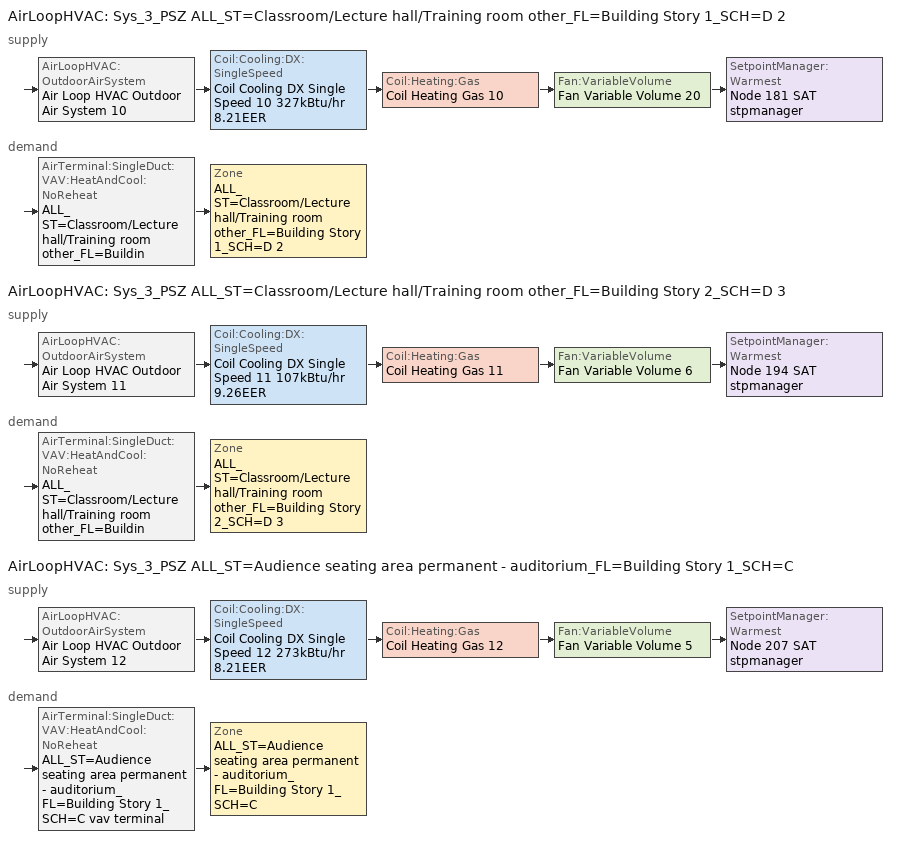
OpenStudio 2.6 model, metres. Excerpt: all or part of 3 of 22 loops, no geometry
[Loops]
AirLoopHVAC 'Sys_3_PSZ ALL_ST=Classroom/Lecture hall/Training room other_FL=Building Story 1_SCH=D 2'
 supply: AirLoopHVAC:OutdoorAirSystem 'Air Loop HVAC Outdoor Air System 10' > Coil:Cooling:DX:SingleSpeed 'Coil Cooling DX Single Speed 10 327kBtu/hr 8.21EER' > Coil:Heating:Gas 'Coil Heating Gas 10' > Fan:VariableVolume 'Fan Variable Volume 20' > SetpointManager:Warmest 'Node 181 SAT stpmanager'
 demand: AirTerminal:SingleDuct:VAV:HeatAndCool:NoReheat 'ALL_ST=Classroom/Lecture hall/Training room other_FL=Building Story 1_SCH=D 2 vav terminal' > Zone 'ALL_ST=Classroom/Lecture hall/Training room other_FL=Building Story 1_SCH=D 2'
AirLoopHVAC 'Sys_3_PSZ ALL_ST=Classroom/Lecture hall/Training room other_FL=Building Story 2_SCH=D 3'
 supply: AirLoopHVAC:OutdoorAirSystem 'Air Loop HVAC Outdoor Air System 11' > Coil:Cooling:DX:SingleSpeed 'Coil Cooling DX Single Speed 11 107kBtu/hr 9.26EER' > Coil:Heating:Gas 'Coil Heating Gas 11' > Fan:VariableVolume 'Fan Variable Volume 6' > SetpointManager:Warmest 'Node 194 SAT stpmanager'
 demand: AirTerminal:SingleDuct:VAV:HeatAndCool:NoReheat 'ALL_ST=Classroom/Lecture hall/Training room other_FL=Building Story 2_SCH=D 3 vav terminal' > Zone 'ALL_ST=Classroom/Lecture hall/Training room other_FL=Building Story 2_SCH=D 3'
AirLoopHVAC 'Sys_3_PSZ ALL_ST=Audience seating area permanent - auditorium_FL=Building Story 1_SCH=C'
 supply: AirLoopHVAC:OutdoorAirSystem 'Air Loop HVAC Outdoor Air System 12' > Coil:Cooling:DX:SingleSpeed 'Coil Cooling DX Single Speed 12 273kBtu/hr 8.21EER' > Coil:Heating:Gas 'Coil Heating Gas 12' > Fan:VariableVolume 'Fan Variable Volume 5' > SetpointManager:Warmest 'Node 207 SAT stpmanager'
 demand: AirTerminal:SingleDuct:VAV:HeatAndCool:NoReheat 'ALL_ST=Audience seating area permanent - auditorium_FL=Building Story 1_SCH=C vav terminal' > Zone 'ALL_ST=Audience seating area permanent - auditorium_FL=Building Story 1_SCH=C'
[Sizing:Zone] Zone Cooling Design Supply Air Temperature Input Method=SupplyAirTemperature; Zone Cooling Design Supply Air Temperature {C}=13; Zone Cooling Design Supply Air Temperature Difference {deltaC}=11.11; Zone Heating Design Supply Air Temperature Input Method=SupplyAirTemperature; Zone Heating Design Supply Air Temperature {C}=43; Zone Heating Design Supply Air Temperature Difference {deltaC}=11.11; Zone Cooling Design Supply Air Humidity Ratio {kg-H2O/kg-air}=0.0085; Zone Heating Design Supply Air Humidity Ratio {kg-H2O/kg-air}=0.008; Zone Heating Sizing Factor=1.3; Zone Cooling Sizing Factor=1.1; Cooling Design Air Flow Method=DesignDay; Heating Design Air Flow Method=DesignDay; Account for Dedicated Outdoor Air System=No; Dedicated Outdoor Air System Control Strategy=NeutralSupplyAir; Dedicated Outdoor Air Low Setpoint Temperature for Design {C}=autosize; Dedicated Outdoor Air High Setpoint Temperature for Design {C}=autosize
ALL_ST=Classroom/Lecture hall/Training room other_FL=Building Story 1_SCH=D 2; ALL_ST=Classroom/Lecture hall/Training room other_FL=Building Story 2_SCH=D 3; ALL_ST=Audience seating area permanent - auditorium_FL=Building Story 1_SCH=C
[Zone equipment]
ALL_ST=Classroom/Lecture hall/Training room other_FL=Building Story 1_SCH=D 2: ALL_ST=Classroom/Lecture hall/Training room other_FL=Building Story 1_SCH=D 2 erv doas, Zone HVAC Baseboard Convective Water 16, ALL_ST=Classroom/Lecture hall/Training room other_FL=Building Story 1_SCH=D 2 vav terminal
ALL_ST=Classroom/Lecture hall/Training room other_FL=Building Story 2_SCH=D 3: ALL_ST=Classroom/Lecture hall/Training room other_FL=Building Story 2_SCH=D 3 erv doas, Zone HVAC Baseboard Convective Water 17, ALL_ST=Classroom/Lecture hall/Training room other_FL=Building Story 2_SCH=D 3 vav terminal
ALL_ST=Audience seating area permanent - auditorium_FL=Building Story 1_SCH=C: ALL_ST=Audience seating area permanent - auditorium_FL=Building Story 1_SCH=C erv doas, Zone HVAC Baseboard Convective Water 18, ALL_ST=Audience seating area permanent - auditorium_FL=Building Story 1_SCH=C vav terminal
[AirLoopHVAC] Design Supply Air Flow Rate {m3/s}=AutoSize
Name | Availability Schedule
Sys_3_PSZ ALL_ST=Classroom/Lecture hall/Training room other_FL=Building Story 1_SCH=D 2 | Sys_3_PSZ ALL_ST=Classroom/Lecture hall/Training room other_FL=Building Story 1_SCH=D 2 Occ Sch
Sys_3_PSZ ALL_ST=Classroom/Lecture hall/Training room other_FL=Building Story 2_SCH=D 3 | Sys_3_PSZ ALL_ST=Classroom/Lecture hall/Training room other_FL=Building Story 2_SCH=D 3 Occ Sch
Sys_3_PSZ ALL_ST=Audience seating area permanent - auditorium_FL=Building Story 1_SCH=C | Sys_3_PSZ ALL_ST=Audience seating area permanent - auditorium_FL=Building Story 1_SCH=C Occ Sch
[Sizing:System] Type of Load to Size On=Sensible; Design Outdoor Air Flow Rate {m3/s}=Autosize; Minimum System Air Flow Ratio=1; Preheat Design Temperature {C}=7; Preheat Design Humidity Ratio {kg-H2O/kg-Air}=0.008; Precool Design Temperature {C}=13; Precool Design Humidity Ratio {kg-H2O/kg-Air}=0.008; Central Cooling Design Supply Air Temperature {C}=13; Central Heating Design Supply Air Temperature {C}=43; Sizing Option=NonCoincident; 100% Outdoor Air in Cooling=No; 100% Outdoor Air in Heating=No; Central Cooling Design Supply Air Humidity Ratio {kg-H2O/kg-Air}=0.0085; Central Heating Design Supply Air Humidity Ratio {kg-H2O/kg-Air}=0.008; Cooling Design Air Flow Method=DesignDay; Cooling Design Air Flow Rate {m3/s}=0; Heating Design Air Flow Method=DesignDay; Heating Design Air Flow Rate {m3/s}=0; System Outdoor Air Method=ZoneSum; Zone Maximum Outdoor Air Fraction=1; Cooling Supply Air Flow Rate Per Floor Area {m3/s-m2}=0.00996765; Cooling Fraction of Autosized Cooling Supply Air Flow Rate=1; Cooling Supply Air Flow Rate Per Unit Cooling Capacity {m3/s-W}=3.94755e-05; Heating Supply Air Flow Rate Per Floor Area {m3/s-m2}=0.00996765; Heating Fraction of Autosized Heating Supply Air Flow Rate=1; Heating Fraction of Autosized Cooling Supply Air Flow Rate=1; Heating Supply Air Flow Rate Per Unit Heating Capacity {m3/s-W}=3.15882e-05; Cooling Design Capacity Method=CoolingDesignCapacity; Cooling Design Capacity {W}=autosize; Cooling Design Capacity Per Floor Area {W/m2}=234.7; Fraction of Autosized Cooling Design Capacity=1; Heating Design Capacity Method=HeatingDesignCapacity; Heating Design Capacity {W}=autosize; Heating Design Capacity Per Floor Area {W/m2}=157; Fraction of Autosized Heating Design Capacity=1; Central Cooling Capacity Control Method=OnOff
Sys_3_PSZ ALL_ST=Classroom/Lecture hall/Training room other_FL=Building Story 1_SCH=D 2; Sys_3_PSZ ALL_ST=Classroom/Lecture hall/Training room other_FL=Building Story 2_SCH=D 3; Sys_3_PSZ ALL_ST=Audience seating area permanent - auditorium_FL=Building Story 1_SCH=C
[Coil:Heating:Gas] Availability Schedule=Always On Discrete; Gas Burner Efficiency=0.81; Nominal Capacity {W}=AutoSize; Parasitic Electric Load {W}=0; Part Load Fraction Correlation Curve=FURNACE-EFFPLR-NECB2011; Parasitic Gas Load {W}=0
Coil Heating Gas 10; Coil Heating Gas 11; Coil Heating Gas 12
[Coil:Cooling:DX:SingleSpeed] Availability Schedule=Always On Discrete; Rated Total Cooling Capacity {W}=autosize; Rated Sensible Heat Ratio=autosize; Rated Air Flow Rate {m3/s}=autosize; Rated Evaporator Fan Power Per Volume Flow Rate {W/(m3/s)}=773.3; Total Cooling Capacity Function of Temperature Curve=DXCOOL-NECB2011-REF-CAPFT; Total Cooling Capacity Function of Flow Fraction Curve=DXCOOL-NECB2011-REF-CAPFFLOW; Energy Input Ratio Function of Temperature Curve=DXCOOL-NECB2011-REF-COOLEIRFT; Energy Input Ratio Function of Flow Fraction Curve=DXCOOL-NECB2011-REF-COOLEIRFFLOW; Part Load Fraction Correlation Curve=DXCOOL-NECB2011-REF-COOLPLFFPLR; Condenser Type=AirCooled; Evaporative Condenser Effectiveness=0; Evaporative Condenser Air Flow Rate {m3/s}=Autosize; Evaporative Condenser Pump Rated Power Consumption {W}=Autosize; Crankcase Heater Capacity {W}=0; Maximum Outdoor Dry-Bulb Temperature for Crankcase Heater Operation {C}=0; Basin Heater Capacity {W/K}=0; Basin Heater Setpoint Temperature {C}=10
Name | Rated COP {W/W}
Coil Cooling DX Single Speed 10 327kBtu/hr 8.21EER | 2.98547
Coil Cooling DX Single Speed 11 107kBtu/hr 9.26EER | 3.20742
Coil Cooling DX Single Speed 12 273kBtu/hr 8.21EER | 2.95047
[Controller:OutdoorAir] Minimum Outdoor Air Flow Rate {m3/s}=0; Maximum Outdoor Air Flow Rate {m3/s}=0; Economizer Control Type=DifferentialEnthalpy; Economizer Control Action Type=ModulateFlow; Lockout Type=NoLockout; Minimum Limit Type=FixedMinimum; High Humidity Control=No; Heat Recovery Bypass Control Type=BypassWhenOAFlowGreaterThanMinimum
Name | Minimum Outdoor Air Schedule | Controller Mechanical Ventilation
Controller Outdoor Air 10 | Sys_3_PSZ ALL_ST=Classroom/Lecture hall/Training room other_FL=Building Story 1_SCH=D 2 Occ Sch | Controller Mechanical Ventilation 10
Controller Outdoor Air 11 | Sys_3_PSZ ALL_ST=Classroom/Lecture hall/Training room other_FL=Building Story 2_SCH=D 3 Occ Sch | Controller Mechanical Ventilation 11
Controller Outdoor Air 12 | Sys_3_PSZ ALL_ST=Audience seating area permanent - auditorium_FL=Building Story 1_SCH=C Occ Sch | Controller Mechanical Ventilation 12
[Controller:MechanicalVentilation] Availability Schedule=Always On Discrete; System Outdoor Air Method=ZoneSum
Controller Mechanical Ventilation 10; Controller Mechanical Ventilation 11; Controller Mechanical Ventilation 12
[AirLoopHVAC:OutdoorAirSystem]
Name | Controller
Air Loop HVAC Outdoor Air System 10 | Controller Outdoor Air 10
Air Loop HVAC Outdoor Air System 11 | Controller Outdoor Air 11
Air Loop HVAC Outdoor Air System 12 | Controller Outdoor Air 12
[HeatExchanger:AirToAir:SensibleAndLatent] Availability Schedule=Always On Discrete; Nominal Supply Air Flow Rate {m3/s}=autosize; Sensible Effectiveness at 100% Heating Air Flow=0.76; Latent Effectiveness at 100% Heating Air Flow=0.75; Sensible Effectiveness at 75% Heating Air Flow=0.81; Latent Effectiveness at 75% Heating Air Flow=0.75; Sensible Effectiveness at 100% Cooling Air Flow=0.76; Latent Effectiveness at 100% Cooling Air Flow=0.75; Sensible Effectiveness at 75% Cooling Air Flow=0.81; Latent Effectiveness at 75% Cooling Air Flow=0.75; Supply Air Outlet Temperature Control=No; Heat Exchanger Type=Rotary; Frost Control Type=ExhaustAirRecirculation; Threshold Temperature {C}=-23.3; Initial Defrost Time Fraction=0.167; Rate of Defrost Time Fraction Increase {1/K}=0.012; Economizer Lockout=No
Name | Nominal Electric Power {W}
ALL_ST=Audience seating area permanent - auditorium_FL=Building Story 1_SCH=C erv hx | 2966.94
ALL_ST=Classroom/Lecture hall/Training room other_FL=Building Story 2_SCH=D 3 erv hx | 643.229
ALL_ST=Classroom/Lecture hall/Training room other_FL=Building Story 1_SCH=D 2 erv hx | 2908.29
[Fan:VariableVolume] Availability Schedule=Always On Discrete; Fan Efficiency=0.75; Pressure Rise {Pa}=640; Maximum Flow Rate {m3/s}=Autosize; Fan Power Minimum Flow Rate Input Method=Fraction; Fan Power Minimum Flow Fraction=0.3; Fan Power Minimum Air Flow Rate {m3/s}=0; Motor Efficiency=0.9; Motor In Airstream Fraction=1; Fan Power Coefficient 1=0.0407599; Fan Power Coefficient 2=0.088045; Fan Power Coefficient 3=-0.0729261; Fan Power Coefficient 4=0.94374; Fan Power Coefficient 5=0
Fan Variable Volume 5; Fan Variable Volume 6; Fan Variable Volume 20
[SetpointManager:Warmest] Control Variable=Temperature; Minimum Setpoint Temperature {C}=12; Maximum Setpoint Temperature {C}=35; Strategy=MaximumTemperature
Node 207 SAT stpmanager; Node 194 SAT stpmanager; Node 181 SAT stpmanager
[AirTerminal:SingleDuct:VAV:HeatAndCool:NoReheat] Availability Schedule=Always On Discrete; Maximum Air Flow Rate {m3/s}=autosize; Zone Minimum Air Flow Fraction=0.05
ALL_ST=Audience seating area permanent - auditorium_FL=Building Story 1_SCH=C vav terminal; ALL_ST=Classroom/Lecture hall/Training room other_FL=Building Story 2_SCH=D 3 vav terminal; ALL_ST=Classroom/Lecture hall/Training room other_FL=Building Story 1_SCH=D 2 vav terminal
[ZoneHVAC:EnergyRecoveryVentilator:Controller] Temperature High Limit {C}=19; Temperature Low Limit {C}=13; Exhaust Air Temperature Limit=NoExhaustAirTemperatureLimit; Exhaust Air Enthalpy Limit=NoExhaustAirEnthalpyLimit; Time of Day Economizer Flow Control Schedule=Always Off Discrete; High Humidity Control Flag=No; High Humidity Outdoor Air Flow Ratio=1; Control High Indoor Humidity Based on Outdoor Humidity Ratio=Yes
Name | Electronic Enthalpy Limit Curve
ALL_ST=Audience seating area permanent - auditorium_FL=Building Story 1_SCH=C erv contr | Curve Cubic 7
ALL_ST=Classroom/Lecture hall/Training room other_FL=Building Story 2_SCH=D 3 erv contr | Curve Cubic 8
ALL_ST=Classroom/Lecture hall/Training room other_FL=Building Story 1_SCH=D 2 erv contr | Curve Cubic 28
[Fan:OnOff] Availability Schedule=Always On Discrete; Fan Efficiency=0.75; Pressure Rise {Pa}=200; Maximum Flow Rate {m3/s}=autosize; Motor Efficiency=0.9; Motor In Airstream Fraction=1
Name | Fan Power Ratio Function of Speed Ratio Curve | Fan Efficiency Ratio Function of Speed Ratio Curve
ALL_ST=Audience seating area permanent - auditorium_FL=Building Story 1_SCH=C erv sup fan | Fan On Off Power Curve 10 | Fan On Off Efficiency Curve 10
ALL_ST=Audience seating area permanent - auditorium_FL=Building Story 1_SCH=C erv exh fan | Fan On Off Power Curve 11 | Fan On Off Efficiency Curve 11
ALL_ST=Classroom/Lecture hall/Training room other_FL=Building Story 2_SCH=D 3 erv sup fan | Fan On Off Power Curve 12 | Fan On Off Efficiency Curve 12
ALL_ST=Classroom/Lecture hall/Training room other_FL=Building Story 2_SCH=D 3 erv exh fan | Fan On Off Power Curve 13 | Fan On Off Efficiency Curve 13
ALL_ST=Classroom/Lecture hall/Training room other_FL=Building Story 1_SCH=D 2 erv sup fan | Fan On Off Power Curve 52 | Fan On Off Efficiency Curve 52
ALL_ST=Classroom/Lecture hall/Training room other_FL=Building Story 1_SCH=D 2 erv exh fan | Fan On Off Power Curve 53 | Fan On Off Efficiency Curve 53
[ZoneHVAC:EnergyRecoveryVentilator] Supply Air Flow Rate {m3/s}=autosize; Exhaust Air Flow Rate {m3/s}=autosize; Ventilation Rate per Occupant {m3/s-person}=0
Name | Availability Schedule | Heat Exchanger | Supply Air Fan | Exhaust Air Fan | Controller | Ventilation Rate per Unit Floor Area {m3/s-m2}
ALL_ST=Audience seating area permanent - auditorium_FL=Building Story 1_SCH=C erv doas | Sys_3_PSZ ALL_ST=Audience seating area permanent - auditorium_FL=Building Story 1_SCH=C Occ Sch | ALL_ST=Audience seating area permanent - auditorium_FL=Building Story 1_SCH=C erv hx | ALL_ST=Audience seating area permanent - auditorium_FL=Building Story 1_SCH=C erv sup fan | ALL_ST=Audience seating area permanent - auditorium_FL=Building Story 1_SCH=C erv exh fan | ALL_ST=Audience seating area permanent - auditorium_FL=Building Story 1_SCH=C erv contr | 0.0041148
ALL_ST=Classroom/Lecture hall/Training room other_FL=Building Story 2_SCH=D 3 erv doas | Sys_3_PSZ ALL_ST=Classroom/Lecture hall/Training room other_FL=Building Story 2_SCH=D 3 Occ Sch | ALL_ST=Classroom/Lecture hall/Training room other_FL=Building Story 2_SCH=D 3 erv hx | ALL_ST=Classroom/Lecture hall/Training room other_FL=Building Story 2_SCH=D 3 erv sup fan | ALL_ST=Classroom/Lecture hall/Training room other_FL=Building Story 2_SCH=D 3 erv exh fan | ALL_ST=Classroom/Lecture hall/Training room other_FL=Building Story 2_SCH=D 3 erv contr | 0.00278384
ALL_ST=Classroom/Lecture hall/Training room other_FL=Building Story 1_SCH=D 2 erv doas | Sys_3_PSZ ALL_ST=Classroom/Lecture hall/Training room other_FL=Building Story 1_SCH=D 2 Occ Sch | ALL_ST=Classroom/Lecture hall/Training room other_FL=Building Story 1_SCH=D 2 erv hx | ALL_ST=Classroom/Lecture hall/Training room other_FL=Building Story 1_SCH=D 2 erv sup fan | ALL_ST=Classroom/Lecture hall/Training room other_FL=Building Story 1_SCH=D 2 erv exh fan | ALL_ST=Classroom/Lecture hall/Training room other_FL=Building Story 1_SCH=D 2 erv contr | 0.00278384
[Schedule:Ruleset]
Name | Default Day Schedule | Summer Design Day Schedule | Winter Design Day Schedule
Sys_3_PSZ ALL_ST=Audience seating area permanent - auditorium_FL=Building Story 1_SCH=C Occ Sch | Sys_3_PSZ ALL_ST=Audience seating area permanent - auditorium_FL=Building Story 1_SCH=C Occ Sch Default | Sys_3_PSZ ALL_ST=Audience seating area permanent - auditorium_FL=Building Story 1_SCH=C Occ Sch Summer Design Day | Sys_3_PSZ ALL_ST=Audience seating area permanent - auditorium_FL=Building Story 1_SCH=C Occ Sch Winter Design Day
Sys_3_PSZ ALL_ST=Classroom/Lecture hall/Training room other_FL=Building Story 1_SCH=D 2 Occ Sch | Sys_3_PSZ ALL_ST=Classroom/Lecture hall/Training room other_FL=Building Story 1_SCH=D 2 Occ Sch Default | Sys_3_PSZ ALL_ST=Classroom/Lecture hall/Training room other_FL=Building Story 1_SCH=D 2 Occ Sch Summer Design Day | Sys_3_PSZ ALL_ST=Classroom/Lecture hall/Training room other_FL=Building Story 1_SCH=D 2 Occ Sch Winter Design Day
Sys_3_PSZ ALL_ST=Classroom/Lecture hall/Training room other_FL=Building Story 2_SCH=D 3 Occ Sch | Sys_3_PSZ ALL_ST=Classroom/Lecture hall/Training room other_FL=Building Story 2_SCH=D 3 Occ Sch Default | Sys_3_PSZ ALL_ST=Classroom/Lecture hall/Training room other_FL=Building Story 2_SCH=D 3 Occ Sch Summer Design Day | Sys_3_PSZ ALL_ST=Classroom/Lecture hall/Training room other_FL=Building Story 2_SCH=D 3 Occ Sch Winter Design Day
[Schedule:Day]
Sys_3_PSZ ALL_ST=Classroom/Lecture hall/Training room other_FL=Building Story 1_SCH=D 2 Occ Sch Default; Sys_3_PSZ ALL_ST=Classroom/Lecture hall/Training room other_FL=Building Story 1_SCH=D 2 Occ Sch Winter Design Day; Sys_3_PSZ ALL_ST=Classroom/Lecture hall/Training room other_FL=Building Story 1_SCH=D 2 Occ Sch Summer Design Day; Sys_3_PSZ ALL_ST=Classroom/Lecture hall/Training room other_FL=Building Story 2_SCH=D 3 Occ Sch Default; Sys_3_PSZ ALL_ST=Classroom/Lecture hall/Training room other_FL=Building Story 2_SCH=D 3 Occ Sch Winter Design Day; Sys_3_PSZ ALL_ST=Classroom/Lecture hall/Training room other_FL=Building Story 2_SCH=D 3 Occ Sch Summer Design Day: 24, 0, 1
[Schedule:Rule] Date Specification Type=DateRange; Start Month=1; Start Day=1; End Month=12
Name | Schedule Ruleset | Rule Order | Day Schedule | Apply Monday | End Day | Apply Tuesday | Apply Wednesday | Apply Thursday | Apply Friday | Apply Saturday | Apply Sunday
Sys_3_PSZ ALL_ST=Classroom/Lecture hall/Training room other_FL=Building Story 1_SCH=D 2 Occ Sch Monday Rule | Sys_3_PSZ ALL_ST=Classroom/Lecture hall/Training room other_FL=Building Story 1_SCH=D 2 Occ Sch | 6 | Sys_3_PSZ ALL_ST=Classroom/Lecture hall/Training room other_FL=Building Story 1_SCH=D 2 Occ Sch Monday | Yes | 25
Sys_3_PSZ ALL_ST=Classroom/Lecture hall/Training room other_FL=Building Story 1_SCH=D 2 Occ Sch Tuesday Rule | Sys_3_PSZ ALL_ST=Classroom/Lecture hall/Training room other_FL=Building Story 1_SCH=D 2 Occ Sch | 5 | Sys_3_PSZ ALL_ST=Classroom/Lecture hall/Training room other_FL=Building Story 1_SCH=D 2 Occ Sch Tuesday |  | 26 | Yes
Sys_3_PSZ ALL_ST=Classroom/Lecture hall/Training room other_FL=Building Story 1_SCH=D 2 Occ Sch Wednesday Rule | Sys_3_PSZ ALL_ST=Classroom/Lecture hall/Training room other_FL=Building Story 1_SCH=D 2 Occ Sch | 4 | Sys_3_PSZ ALL_ST=Classroom/Lecture hall/Training room other_FL=Building Story 1_SCH=D 2 Occ Sch Wednesday |  | 27 |  | Yes
Sys_3_PSZ ALL_ST=Classroom/Lecture hall/Training room other_FL=Building Story 1_SCH=D 2 Occ Sch Thursday Rule | Sys_3_PSZ ALL_ST=Classroom/Lecture hall/Training room other_FL=Building Story 1_SCH=D 2 Occ Sch | 3 | Sys_3_PSZ ALL_ST=Classroom/Lecture hall/Training room other_FL=Building Story 1_SCH=D 2 Occ Sch Thursday |  | 28 |  |  | Yes
Sys_3_PSZ ALL_ST=Classroom/Lecture hall/Training room other_FL=Building Story 1_SCH=D 2 Occ Sch Friday Rule | Sys_3_PSZ ALL_ST=Classroom/Lecture hall/Training room other_FL=Building Story 1_SCH=D 2 Occ Sch | 2 | Sys_3_PSZ ALL_ST=Classroom/Lecture hall/Training room other_FL=Building Story 1_SCH=D 2 Occ Sch Friday |  | 29 |  |  |  | Yes
Sys_3_PSZ ALL_ST=Classroom/Lecture hall/Training room other_FL=Building Story 1_SCH=D 2 Occ Sch Saturday Rule | Sys_3_PSZ ALL_ST=Classroom/Lecture hall/Training room other_FL=Building Story 1_SCH=D 2 Occ Sch | 1 | Sys_3_PSZ ALL_ST=Classroom/Lecture hall/Training room other_FL=Building Story 1_SCH=D 2 Occ Sch Saturday |  | 30 |  |  |  |  | Yes
Sys_3_PSZ ALL_ST=Classroom/Lecture hall/Training room other_FL=Building Story 1_SCH=D 2 Occ Sch Sunday Rule | Sys_3_PSZ ALL_ST=Classroom/Lecture hall/Training room other_FL=Building Story 1_SCH=D 2 Occ Sch | 0 | Sys_3_PSZ ALL_ST=Classroom/Lecture hall/Training room other_FL=Building Story 1_SCH=D 2 Occ Sch Sunday |  | 31 |  |  |  |  |  | Yes
Sys_3_PSZ ALL_ST=Classroom/Lecture hall/Training room other_FL=Building Story 2_SCH=D 3 Occ Sch Monday Rule | Sys_3_PSZ ALL_ST=Classroom/Lecture hall/Training room other_FL=Building Story 2_SCH=D 3 Occ Sch | 6 | Sys_3_PSZ ALL_ST=Classroom/Lecture hall/Training room other_FL=Building Story 2_SCH=D 3 Occ Sch Monday | Yes | 25
[Schedule:Constant]
Name | Value
Always On Discrete | 1
Always Off Discrete | 0
[Curve:Biquadratic] Minimum Value of x=13; Maximum Value of x=24; Minimum Value of y=24; Maximum Value of y=46
Name | Coefficient1 Constant | Coefficient2 x | Coefficient3 x**2 | Coefficient4 y | Coefficient5 y**2 | Coefficient6 x*y
DXCOOL-NECB2011-REF-CAPFT | 0.867905 | 0.0142459 | 0.00055436 | -0.0075575 | 3.3e-05 | -0.0001918
DXCOOL-NECB2011-REF-COOLEIRFT | 0.116936 | 0.0284933 | -0.0004112 | 0.0214108 | 0.00016103 | -0.0006791
[Curve:Quadratic] Coefficient1 Constant=1; Coefficient2 x=0; Coefficient3 x**2=0; Minimum Value of x=0; Maximum Value of x=1
DXCOOL-NECB2011-REF-CAPFFLOW; DXCOOL-NECB2011-REF-COOLEIRFFLOW
[Curve:Cubic]
Name | Coefficient1 Constant | Coefficient2 x | Coefficient3 x**2 | Coefficient4 x**3 | Minimum Value of x | Maximum Value of x
DXCOOL-NECB2011-REF-COOLPLFFPLR | 0.0277 | 4.9151 | -8.184 | 4.2702 | 0.7 | 1
FURNACE-EFFPLR-NECB2011 | 0.7277 | 1.0667 | -1.5174 | 0.7282 | 0 | 1
Fan On Off Efficiency Curve 10; Fan On Off Efficiency Curve 11; Fan On Off Efficiency Curve 12; Fan On Off Efficiency Curve 13; Fan On Off Efficiency Curve 52; Fan On Off Efficiency Curve 53 | 1 | 0 | 0 | 0 | 0 | 1
Curve Cubic 7; Curve Cubic 8; Curve Cubic 28 | 0.013427 | -0.00047892 | 5.3352e-05 | -1.8103e-06 | 16.6 | 29.13
[Curve:Exponent] Coefficient1 Constant=1; Coefficient2 Constant=0; Coefficient3 Constant=0; Minimum Value of x=0; Maximum Value of x=1
Fan On Off Power Curve 10; Fan On Off Power Curve 11; Fan On Off Power Curve 12; Fan On Off Power Curve 13; Fan On Off Power Curve 52; Fan On Off Power Curve 53
